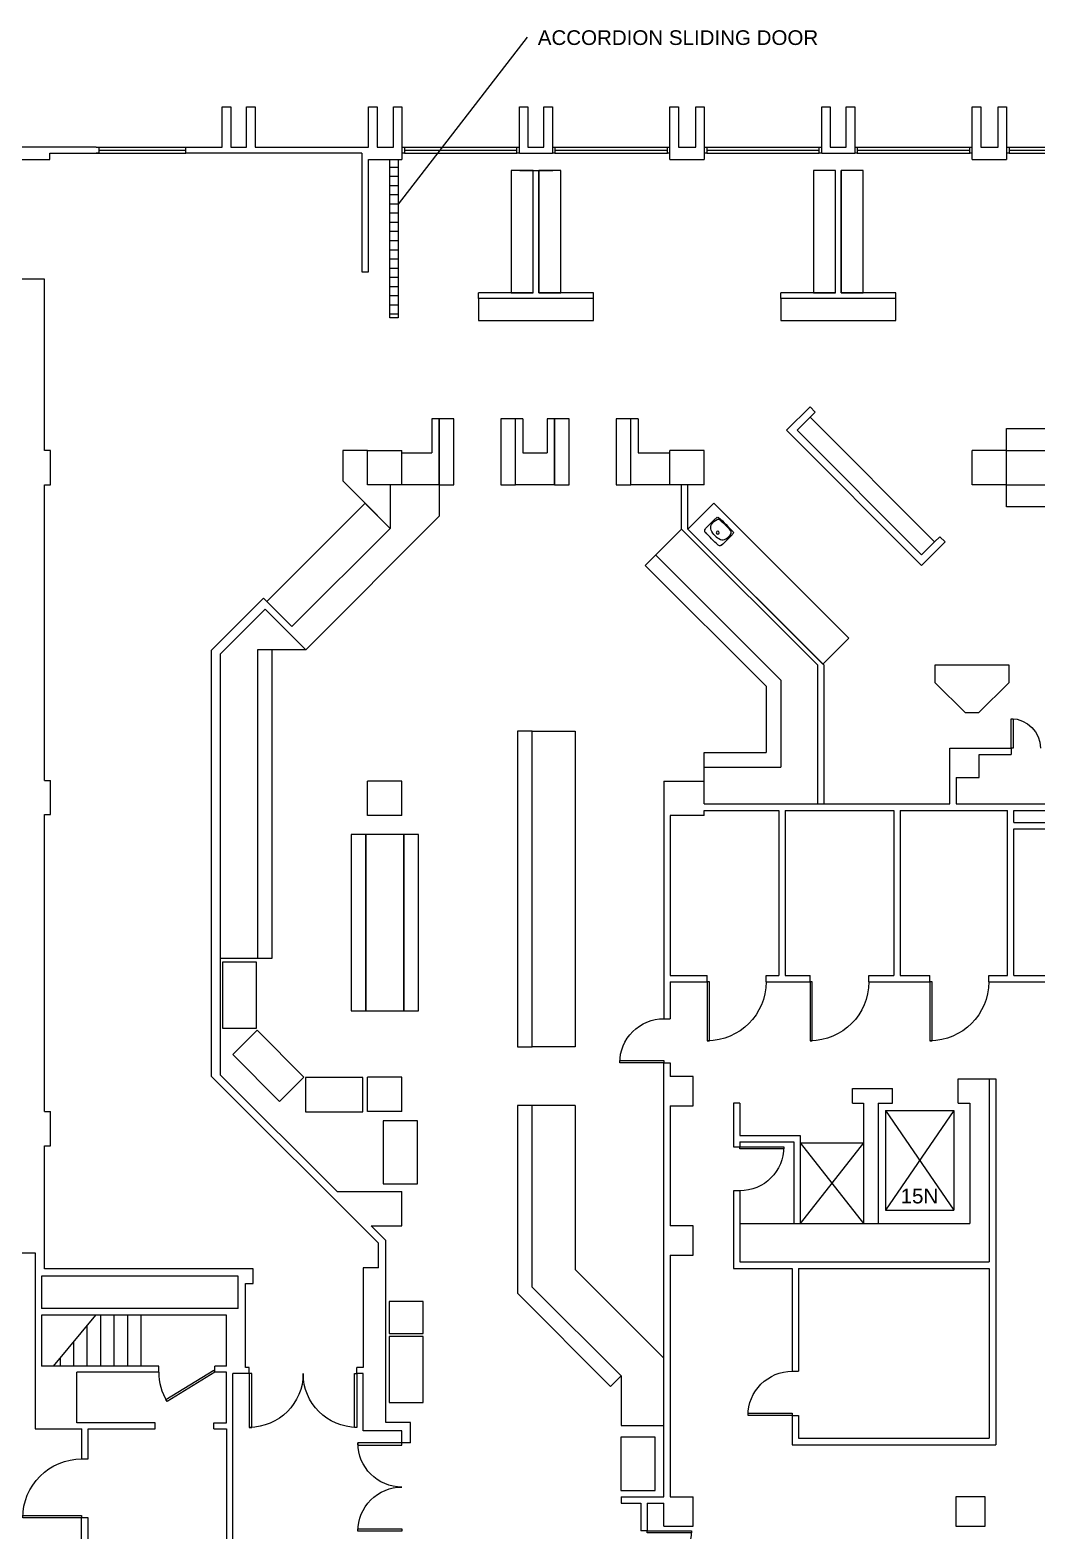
# Model space of a CAD drawing. Header units: inches. Extents: x -59 to 5682, y -269 to 4477.
# Drawn here: x 2431 to 3254, y 2845 to 4071 of the extents above; entities that cross this region are included whole.
import ezdxf

# ---------------------------------------------------------------- set-up
doc = ezdxf.new("R2010")
doc.units = ezdxf.units.IN
doc.header["$LTSCALE"] = 96
doc.header["$MEASUREMENT"] = 0
doc.layers.get('0').update_dxf_attribs({"linetype": 'CONTINUOUS'})
for name, color, linetype in [('A-ANNO-TEXT', 4, 'CONTINUOUS'), ('A-DOOR', 2, 'CONTINUOUS'), ('A-FLOR-CASE', 3, 'CONTINUOUS'), ('A-FLOR-EVTR', 1, 'CONTINUOUS'), ('A-FLOR-PFIX', 2, 'CONTINUOUS'), ('A-FLOR-STRS', 2, 'CONTINUOUS'), ('A-GLAZ', 2, 'CONTINUOUS'), ('A-SHAFT', 1, 'CONTINUOUS'), ('A-WALL-FULL', 6, 'CONTINUOUS')]:
    doc.layers.add(name, color=color, linetype=linetype)
doc.styles.add('Arial', font='arial.ttf')

# ---------------------------------------------------------------- blocks, each defined once
blk = doc.blocks.new('*U68')
for p, q in [((0, 0), (0, 0)), ((-24, 0), (-24, 0))]:
    blk.add_line(p, q)
blk.add_lwpolyline([(0, 0), (0, 24), (-1.75, 24), (-1.75, 0)], close=True)
blk.add_arc((0, 0), 24, 90, 180)
blk = doc.blocks.new('*U69')
for p, q in [((0, 0), (0, 0)), ((-48, 0), (-48, 0))]:
    blk.add_line(p, q)
blk.add_lwpolyline([(0, 0), (0, -48), (-1.75, -48), (-1.75, 0)], close=True)
blk.add_arc((0, 0), 48, 180, 270)
blk = doc.blocks.new('*U70')
for p, q in [((0, 0), (0, 0)), ((-48, 0), (-48, 0))]:
    blk.add_line(p, q)
blk.add_lwpolyline([(0, 0), (0, -48), (-1.75, -48), (-1.75, 0)], close=True)
blk.add_arc((0, 0), 48, 180, 270)
blk = doc.blocks.new('*U72')
for p, q in [((0, 0), (0, 0)), ((-36, 0), (-36, 0))]:
    blk.add_line(p, q)
blk.add_lwpolyline([(0, 0), (0, 36), (-1.75, 36), (-1.75, 0)], close=True)
blk.add_arc((0, 0), 36, 90, 180)
blk = doc.blocks.new('*U30')
for p, q in [((0, 0), (0, 0)), ((36, 0), (36, 0))]:
    blk.add_line(p, q)
blk.add_lwpolyline([(0, 0), (0, -36), (1.75, -36), (1.75, 0)], close=True)
blk.add_arc((0, 0), 36, 270, 0)
blk = doc.blocks.new('*U31')
for p, q in [((0, 0), (0, 0)), ((-36, 0), (-36, 0))]:
    blk.add_line(p, q)
blk.add_lwpolyline([(0, 0), (0, -36), (-1.75, -36), (-1.75, 0)], close=True)
blk.add_arc((0, 0), 36, 180, 270)
blk = doc.blocks.new('*U75')
for p, q in [((0, 0), (0, 0)), ((48, 0), (48, 0))]:
    blk.add_line(p, q)
blk.add_lwpolyline([(0, 0), (0, -48), (1.75, -48), (1.75, 0)], close=True)
blk.add_arc((0, 0), 48, 270, 0)
blk = doc.blocks.new('TRA_Lav2')
for p, q in [((-9.5, -13.7), (-9.5, -4.4)), ((9.5, -13.7), (9.5, -4.4)), ((9.5, -13.7), (9.5, -4.4))]:
    blk.add_line(p, q)
for points in [[(0, -4.7, 0.096281), (-5.4, -5.7, 0.241749), (-8.3, -9.1, 0.139337), (-8.1, -15.2, 0.293749), (-6.4, -16.6, 0.028065), (0, -16.9)], [(0, -4.7, -0.096281), (5.4, -5.7, -0.241749), (8.3, -9.1, -0.139337), (8.1, -15.2, -0.293749), (6.4, -16.6, -0.028065), (0, -16.9)]]:
    blk.add_lwpolyline(points, format="xyb")
blk.add_circle((0, -8), 1.25)
for centre, radius, start, end in [((-3.1, -4.4), 6.41, 162.4135, 180), ((-7.3, -3), 2, 92.7884, 162.4135), ((-0.3, -147.5), 146.6, 87.0029, 92.7884), ((7.3, -3.1), 2, 17.2242, 87.0029), ((3.1, -4.4), 6.41, 0, 17.5865), ((3.1, -4.4), 6.41, 0, 17.2242), ((11.8, -13.7), 21.3, 180, 187.4822), ((-8.3, -16.3), 1, 187.4822, 267.7099), ((0, 191.9), 209.4, 267.7099, 272.2901), ((8.3, -16.3), 1, 272.2901, 352.5178), ((8.3, -16.3), 1, 272.2901, 352.5178), ((-11.8, -13.7), 21.3, 352.5178, 0), ((-11.8, -13.7), 21.3, 352.5178, 0)]:
    blk.add_arc(centre, radius, start, end)

msp = doc.modelspace()

# ---------------------------------------------------------------- hatches: boundary and pattern name
at = {"layer": 'A-DOOR'}
h = msp.add_hatch(dxfattribs=at)
h.set_pattern_fill('ANSI31', color=256, scale=60, angle=135, style=0)
h.set_pattern_definition([(180, (2174.739, -143.6394), (-1e-15, -7.5), [])])
h.paths.add_polyline_path([(2725.4, 3965.1), (2732.2, 3965.1), (2732.2, 3835.7), (2725.4, 3835.7)])

# ---------------------------------------------------------------- linework, layer by layer
at = {"layer": 'A-ANNO-TEXT'}
msp.add_line((2837.5, 4064.9), (2732.2, 3928.6), dxfattribs=at)
at = {"layer": 'A-DOOR'}
for points in [[(2725.4, 3965.1), (2732.2, 3965.1), (2732.2, 3835.7), (2725.4, 3835.7)], [(2582.5, 2975), (2543.3, 2951), (2542.4, 2952.5), (2581.6, 2976.5)]]:
    msp.add_lwpolyline(points, close=True, dxfattribs=at)
msp.add_arc((2582.5, 2975), 46, 180, 211.4468, dxfattribs=at)
at = {"layer": 'A-FLOR-CASE'}
for p, q in [((2842.5, 3856), (2842.5, 3956)), ((2847, 3856), (2847, 3956)), ((3089.5, 3856), (3089.5, 3956)), ((3094, 3856), (3094, 3956)), ((2797.7, 3851.5), (2797.7, 3856)), ((2842.5, 3856), (2797.7, 3856)), ((2891.7, 3851.5), (2797.7, 3851.5)), ((2891.7, 3856), (2847, 3856)), ((2891.7, 3851.5), (2891.7, 3856)), ((3044.7, 3851.5), (3044.7, 3856)), ((3089.5, 3856), (3044.7, 3856)), ((3138.7, 3851.5), (3044.7, 3851.5)), ((3138.7, 3856), (3094, 3856)), ((3138.7, 3851.5), (3138.7, 3856)), ((3049.5, 3743.9), (3068.6, 3763)), ((3068.6, 3763), (3072.9, 3758.8)), ((2759.7, 3753.3), (2759.7, 3725.6)), ((2765.7, 3753.3), (2759.7, 3753.3)), ((2765.7, 3699.3), (2765.7, 3753.3)), ((2827.9, 3699.3), (2827.9, 3753.3)), ((2833.9, 3753.3), (2827.9, 3753.3)), ((2833.9, 3753.3), (2833.9, 3725.6)), ((2853.9, 3753.3), (2853.9, 3725.6)), ((2859.9, 3753.3), (2853.9, 3753.3)), ((2859.9, 3699.3), (2859.9, 3753.3)), ((2922.2, 3699.3), (2922.2, 3753.3)), ((2928.2, 3753.3), (2922.2, 3753.3)), ((2928.2, 3753.3), (2928.2, 3725.6)), ((3068.6, 3754.5), (3072.9, 3758.8)), ((3049.5, 3743.9), (3159.8, 3633.6)), ((2686.8, 3727.3), (2686.8, 3702.7)), ((2707.2, 3727.3), (2686.8, 3727.3)), ((2735.2, 3725.6), (2759.7, 3725.6)), ((2833.9, 3725.6), (2853.9, 3725.6)), ((2928.2, 3725.6), (2954.1, 3725.6)), ((3229.2, 3727.3), (3449.2, 3727.3)), ((2686.8, 3702.7), (2724.3, 3665.2)), ((2765.7, 3699.3), (2735.2, 3699.3)), ((2859.9, 3699.3), (2827.9, 3699.3)), ((2954.2, 3699.3), (2922.2, 3699.3)), ((3229.2, 3699.3), (3449.2, 3699.3)), ((2934, 3633.6), (2963.7, 3663.3)), ((3159.8, 3633.6), (3178.9, 3652.7)), ((3170.4, 3652.7), (3174.7, 3657)), ((3174.7, 3657), (3178.9, 3652.7)), ((2942.4, 3642.1), (3044.7, 3539.9)), ((2934, 3633.6), (3032.7, 3534.9)), ((2656.6, 3564.6), (2617.1, 3564.6)), ((2617.1, 3564.6), (2617.1, 3313)), ((3032.7, 3534.9), (3032.7, 3480.8)), ((3044.7, 3539.9), (3044.7, 3468.8)), ((2841.7, 3240.6), (2841.7, 3498.2)), ((2841.7, 3498.2), (2876.7, 3498.2)), ((2876.7, 3498.2), (2876.7, 3240.6)), ((2982.2, 3438.8), (2982.2, 3480.8)), ((2982.2, 3480.8), (3032.7, 3480.8)), ((2982.2, 3468.8), (3044.7, 3468.8)), ((2587.1, 3313), (2617.1, 3313)), ((2876.7, 3240.6), (2841.7, 3240.6)), ((2876.7, 3192.6), (2841.7, 3192.6)), ((2841.7, 3044.3), (2841.7, 3192.6)), ((2876.7, 3192.6), (2876.7, 3058.8)), ((2949.2, 2986.3), (2876.7, 3058.8)), ((2914.2, 2971.8), (2841.7, 3044.3)), ((2914.2, 2971.8), (2914.2, 2931.4)), ((2914.2, 2931.4), (2949.2, 2931.4))]:
    msp.add_line(p, q, dxfattribs=at)
for points in [[(2824.5, 3856), (2842.5, 3856), (2842.5, 3956), (2824.5, 3956)], [(2847, 3856), (2865, 3856), (2865, 3956), (2847, 3956)], [(3071.5, 3856), (3089.5, 3856), (3089.5, 3956), (3071.5, 3956)], [(3094, 3856), (3112, 3856), (3112, 3956), (3094, 3956)], [(2797.7, 3833.5), (2891.7, 3833.5), (2891.7, 3851.5), (2797.7, 3851.5)], [(3044.7, 3833.5), (3138.7, 3833.5), (3138.7, 3851.5), (3044.7, 3851.5)], [(2765.7, 3699.3), (2777.7, 3699.3), (2777.7, 3753.3), (2765.7, 3753.3)], [(2815.9, 3699.3), (2827.9, 3699.3), (2827.9, 3753.3), (2815.9, 3753.3)], [(2859.9, 3699.3), (2871.9, 3699.3), (2871.9, 3753.3), (2859.9, 3753.3)], [(2910.2, 3699.3), (2922.2, 3699.3), (2922.2, 3753.3), (2910.2, 3753.3)], [(3058, 3743.9), (3159.8, 3642.1), (3170.4, 3652.7), (3068.6, 3754.5)], [(3229.2, 3745.3), (3449.2, 3745.3), (3449.2, 3681.3), (3229.2, 3681.3)], [(2645.4, 3583.6), (2725.7, 3663.8), (2705.2, 3684.3), (2624.9, 3604.1)], [(2968.9, 3663.3), (3079.2, 3553), (3100.4, 3574.2), (2990.1, 3684.5)], [(2617.1, 3313), (2629.1, 3313), (2629.1, 3564.6), (2617.1, 3564.6)], [(3195.7, 3513.1), (3170.9, 3537.8), (3170.9, 3552.3), (3230.9, 3552.3), (3230.9, 3537.8), (3206.2, 3513.1)], [(2829.7, 3240.6), (2841.7, 3240.6), (2841.7, 3498.2), (2829.7, 3498.2)], [(2693.7, 3269.8), (2705.7, 3269.8), (2705.7, 3413.8), (2693.7, 3413.8)], [(2705.7, 3269.8), (2736.7, 3269.8), (2736.7, 3413.8), (2705.7, 3413.8)], [(2736.7, 3269.8), (2748.7, 3269.8), (2748.7, 3413.8), (2736.7, 3413.8)], [(2588.5, 3309.7), (2588.5, 3255.7), (2616.5, 3255.7), (2616.5, 3309.7)], [(2597.2, 3234.2), (2635.3, 3195.9), (2655.2, 3215.7), (2617, 3254)], [(2656.4, 3187.4), (2703.4, 3187.4), (2703.4, 3215.4), (2656.4, 3215.4)], [(2905.7, 2963.3), (2914.2, 2971.8), (2841.7, 3044.3), (2841.7, 3192.6), (2829.7, 3192.6), (2829.7, 3039.3)], [(2719.8, 3180.2), (2719.8, 3128.7), (2747.8, 3128.7), (2747.8, 3180.2)], [(2724.7, 3006.5), (2752.7, 3006.5), (2752.7, 3032.5), (2724.7, 3032.5)], [(2724.7, 3004), (2724.7, 2950), (2752.7, 2950), (2752.7, 3004)], [(2914.1, 2878.2), (2942.1, 2878.2), (2942.1, 2921.9), (2914.1, 2921.9)]]:
    msp.add_lwpolyline(points, close=True, dxfattribs=at)
at = {"layer": 'A-FLOR-EVTR'}
for p, q in [((3130.2, 3188.5), (3130.2, 3107.3)), ((3130.2, 3188.5), (3186.2, 3188.5)), ((3130.2, 3188.5), (3186.2, 3107.3)), ((3186.2, 3188.5), (3130.2, 3107.3)), ((3186.2, 3188.5), (3186.2, 3107.3)), ((3130.2, 3107.3), (3186.2, 3107.3))]:
    msp.add_line(p, q, dxfattribs=at)
at = {"layer": 'A-FLOR-STRS'}
for p, q in [((2450.6, 2979.7), (2485.2, 3021.5)), ((2488.9, 3021.5), (2488.9, 2979.7)), ((2499.9, 3021.5), (2499.9, 2979.7)), ((2510.9, 3021.5), (2510.9, 2979.7)), ((2521.9, 3021.5), (2521.9, 2979.7)), ((2477.9, 3012.7), (2477.9, 2979.7)), ((2466.9, 2999.4), (2466.9, 2979.7)), ((2455.9, 2986), (2455.9, 2979.7))]:
    msp.add_line(p, q, dxfattribs=at)
at = {"layer": 'A-GLAZ'}
for p, q in [((2487.5, 3975.1), (2558.7, 3975.1)), ((2487.5, 3972.6), (2558.7, 3972.6)), ((2737.2, 3975.1), (2829.2, 3975.1)), ((2737.2, 3972.6), (2829.2, 3972.6)), ((2860.2, 3975.1), (2952.2, 3975.1)), ((2860.2, 3972.6), (2952.2, 3972.6)), ((2984.2, 3975.1), (3076.2, 3975.1)), ((2984.2, 3972.6), (3076.2, 3972.6)), ((3107.2, 3975.1), (3199.2, 3975.1)), ((3107.2, 3972.6), (3199.2, 3972.6)), ((3231.2, 3975.1), (3323.8, 3975.1)), ((3231.2, 3975.1), (3323.8, 3975.1)), ((3231.2, 3972.6), (3323.8, 3972.6)), ((2487.5, 3970.1), (2558.7, 3970.1)), ((2737.2, 3970.1), (2829.2, 3970.1)), ((2860.2, 3970.1), (2952.2, 3970.1)), ((2984.2, 3970.1), (3076.2, 3970.1)), ((3107.2, 3970.1), (3199.2, 3970.1)), ((3231.2, 3970.1), (3323.8, 3970.1))]:
    msp.add_line(p, q, dxfattribs=at)
at = {"layer": 'A-SHAFT'}
for p, q in [((3060.6, 3162.2), (3112.2, 3162.2)), ((3060.6, 3162.2), (3112.2, 3096.3)), ((3112.2, 3162.2), (3060.6, 3096.3))]:
    msp.add_line(p, q, dxfattribs=at)
at = {"layer": 'A-WALL-FULL'}
for p, q in [((2485.5, 3975.1), (2315.2, 3975.1)), ((2558.7, 3975.1), (2588.3, 3975.1)), ((2615.3, 3975.1), (2708, 3975.1)), ((2702.5, 3970.1), (2560.7, 3970.1)), ((2702.5, 3970.1), (2702.5, 3873.3)), ((2708, 3965.1), (2735.2, 3965.1)), ((2708, 3873.3), (2708, 3965.1)), ((2831.2, 3970.1), (2858.2, 3970.1)), ((2954.2, 3965.1), (2982.2, 3965.1)), ((3078.2, 3970.1), (3105.2, 3970.1)), ((3201.2, 3965.1), (3229.2, 3965.1)), ((2831.5, 3956.1), (2858.5, 3956.1)), ((2702.5, 3873.3), (2708, 3873.3)), ((2443.2, 3867.3), (2315.2, 3867.3)), ((2443.2, 3727.3), (2443.2, 3867.3)), ((2448.2, 3727.3), (2443.2, 3727.3)), ((2448.2, 3699.3), (2448.2, 3727.3)), ((2707.2, 3699.3), (2707.2, 3727.3)), ((2707.2, 3727.3), (2735.2, 3727.3)), ((2735.2, 3699.3), (2735.2, 3727.3)), ((2954.2, 3699.3), (2954.2, 3727.3)), ((2982.2, 3727.3), (2954.2, 3727.3)), ((2982.2, 3699.3), (2982.2, 3727.3)), ((3201.2, 3699.3), (3201.2, 3727.3)), ((3229.2, 3727.3), (3201.2, 3727.3)), ((3229.2, 3699.3), (3229.2, 3727.3)), ((2443.2, 3458.1), (2443.2, 3699.3)), ((2443.2, 3699.3), (2448.2, 3699.3)), ((2735.2, 3699.3), (2707.2, 3699.3)), ((2725.7, 3699.3), (2725.7, 3663.8)), ((2765.7, 3699.3), (2765.7, 3673.8)), ((2982.2, 3699.3), (2954.2, 3699.3)), ((2963.7, 3663.3), (2963.7, 3699.3)), ((2968.9, 3663.3), (2968.9, 3699.3)), ((3229.2, 3699.3), (3201.2, 3699.3)), ((2656.6, 3564.6), (2765.7, 3673.8)), ((2645.4, 3583.6), (2725.7, 3663.8)), ((2963.7, 3663.3), (3074.7, 3552.3)), ((2968.9, 3663.3), (3079.9, 3552.3)), ((2579.7, 3564.5), (2622.1, 3606.9)), ((2622.1, 3606.9), (2645.4, 3583.6)), ((2587.1, 3561.4), (2623.4, 3597.8)), ((2623.4, 3597.8), (2656.6, 3564.6)), ((2579.7, 3216.3), (2579.7, 3564.5)), ((2587.1, 3217.4), (2587.1, 3561.4)), ((3074.7, 3552.3), (3074.7, 3438.8)), ((3079.9, 3552.3), (3079.9, 3438.8)), ((3182.8, 3438.8), (3182.8, 3484.4)), ((3182.8, 3484.4), (3232.9, 3484.4)), ((3232.9, 3484.4), (3232.9, 3479.1)), ((3206.8, 3479.1), (3232.9, 3479.1)), ((3206.8, 3460.4), (3206.8, 3479.1)), ((2443.2, 3458.1), (2448.2, 3458.1)), ((2448.2, 3430.1), (2448.2, 3458.1)), ((2735.2, 3457.3), (2707.2, 3457.3)), ((2707.2, 3429.3), (2707.2, 3457.3)), ((2735.2, 3429.3), (2735.2, 3457.3)), ((2949.2, 3457.3), (2949.2, 3263.5)), ((2949.2, 3457.3), (2982.2, 3457.3)), ((2982.2, 3438.8), (2982.2, 3457.3)), ((3188, 3460.4), (3188, 3438.8)), ((3188, 3460.4), (3206.8, 3460.4)), ((2982.2, 3438.8), (3182.8, 3438.8)), ((2982.2, 3429.3), (2982.2, 3433.5)), ((2982.2, 3433.5), (3043, 3433.5)), ((3043, 3433.5), (3043, 3298.8)), ((3048.2, 3433.5), (3048.2, 3298.8)), ((3048.2, 3433.5), (3137, 3433.5)), ((3137, 3433.5), (3137, 3298.8)), ((3142.2, 3433.5), (3142.2, 3298.8)), ((3142.2, 3433.5), (3230, 3433.5)), ((3188, 3438.8), (3286, 3438.8)), ((3230, 3298.8), (3230, 3433.5)), ((3235.2, 3423.8), (3235.2, 3433.5)), ((3235.2, 3433.5), (3291.2, 3433.5)), ((2443.2, 3187.8), (2443.2, 3430.1)), ((2443.2, 3430.1), (2448.2, 3430.1)), ((2735.2, 3429.3), (2707.2, 3429.3)), ((2982.2, 3429.3), (2954.4, 3429.3)), ((2954.4, 3429.3), (2954.4, 3298.8)), ((3235.2, 3423.8), (3331, 3423.8)), ((3235.2, 3418.5), (3331, 3418.5)), ((3235.2, 3298.8), (3235.2, 3418.5)), ((2954.4, 3298.8), (2984.7, 3298.8)), ((2984.7, 3293.5), (2984.7, 3298.8)), ((3032.7, 3298.8), (3043, 3298.8)), ((3032.7, 3293.5), (3032.7, 3298.8)), ((3048.2, 3298.8), (3068.6, 3298.8)), ((3068.6, 3293.5), (3068.6, 3298.8)), ((3116.6, 3298.8), (3137, 3298.8)), ((3116.6, 3293.5), (3116.6, 3298.8)), ((3142.2, 3298.8), (3166.6, 3298.8)), ((3166.6, 3293.5), (3166.6, 3298.8)), ((3214.6, 3298.8), (3230, 3298.8)), ((3214.6, 3293.5), (3214.6, 3298.8)), ((3235.2, 3298.8), (3264.6, 3298.8)), ((2954.4, 3293.5), (2984.7, 3293.5)), ((2954.4, 3293.5), (2954.4, 3263.5)), ((3032.7, 3293.5), (3068.6, 3293.5)), ((3116.6, 3293.5), (3166.6, 3293.5)), ((3214.6, 3293.5), (3264.6, 3293.5)), ((2949.2, 3263.5), (2954.4, 3263.5)), ((2949.2, 3227.5), (2954.4, 3227.5)), ((2949.2, 2873.2), (2949.2, 3227.5)), ((2954.4, 3227.5), (2954.4, 3216.4)), ((2579.7, 3216.3), (2716, 3080.1)), ((2587.1, 3217.4), (2682.2, 3122.3)), ((2735.2, 3215.8), (2707.2, 3215.8)), ((2707.2, 3187.8), (2707.2, 3215.8)), ((2735.2, 3187.8), (2735.2, 3215.8)), ((2973.2, 3216.4), (2954.4, 3216.4)), ((2973.2, 3192.4), (2973.2, 3216.4)), ((3189.7, 3214.5), (3220.3, 3214.5)), ((3189.7, 3194.5), (3189.7, 3214.5)), ((3215.1, 3214.5), (3215.1, 3064.9)), ((3220.3, 3214.5), (3220.3, 2915.6)), ((3103.4, 3206.5), (3136, 3206.5)), ((3103.4, 3194.5), (3103.4, 3206.5)), ((3136, 3194.5), (3136, 3206.5)), ((2443.2, 3187.8), (2448.2, 3187.8)), ((2448.2, 3159.8), (2448.2, 3187.8)), ((2735.2, 3187.8), (2707.2, 3187.8)), ((2954.4, 3192.4), (2954.4, 3094.4)), ((2954.4, 3192.4), (2973.2, 3192.4)), ((3006, 3194.5), (3006, 3158.9)), ((3011.2, 3194.5), (3006, 3194.5)), ((3011.2, 3194.5), (3011.2, 3168.2)), ((3103.4, 3194.5), (3112.2, 3194.5)), ((3112.2, 3194.5), (3112.2, 3096.3)), ((3124.2, 3194.5), (3124.2, 3096.3)), ((3124.2, 3194.5), (3136, 3194.5)), ((3189.7, 3194.5), (3199.2, 3194.5)), ((3199.2, 3194.5), (3199.2, 3096.3)), ((3011.2, 3168.2), (3060.6, 3168.2)), ((3011.2, 3162.9), (3055.3, 3162.9)), ((3011.2, 3162.9), (3011.2, 3158.9)), ((3055.3, 3162.9), (3055.3, 3096.3)), ((3060.6, 3168.2), (3060.6, 3096.3)), ((2443.2, 3159.8), (2448.2, 3159.8)), ((3006, 3158.9), (3011.2, 3158.9)), ((2682.2, 3122.3), (2735.2, 3122.3)), ((2735.2, 3094.3), (2735.2, 3122.3)), ((3006, 3122.9), (3006, 3059.6)), ((3011.2, 3122.9), (3006, 3122.9)), ((3011.2, 3122.9), (3011.2, 3064.9)), ((2710.2, 3094.3), (2735.2, 3094.3)), ((2710.2, 3094.3), (2722.1, 3082.5)), ((2973.2, 3094.4), (2954.4, 3094.4)), ((2973.2, 3070.4), (2973.2, 3094.4)), ((3011.2, 3096.3), (3199.2, 3096.3)), ((2716, 3060.1), (2716, 3080.1)), ((2722.1, 2933.9), (2722.1, 3082.5)), ((2364.8, 3072.3), (2434.4, 3072.3)), ((2434.4, 3072.3), (2435.5, 3072.3)), ((2435.5, 3072.3), (2435.5, 2928.5)), ((2954.4, 3070.4), (2954.4, 2873.2)), ((2954.4, 3070.4), (2973.2, 3070.4)), ((3011.2, 3064.9), (3215.1, 3064.9)), ((2601.5, 3053.3), (2440.8, 3053.3)), ((2440.8, 3053.3), (2440.8, 3026.8)), ((2601.5, 3026.8), (2601.5, 3053.3)), ((2716, 3060.1), (2703.5, 3060.1)), ((2703.5, 3060.1), (2703.5, 2978.8)), ((3006, 3059.6), (3054, 3059.6)), ((3054, 3059.6), (3054, 2975.6)), ((3059.2, 3059.6), (3059.2, 2975.6)), ((3059.2, 3059.6), (3215.1, 3059.6)), ((3215.1, 3059.6), (3215.1, 2920.9)), ((2607.5, 2978.8), (2607.5, 3047.3)), ((2601.5, 3026.8), (2440.8, 3026.8)), ((2591.8, 3021.5), (2440.8, 3021.5)), ((2440.8, 3021.5), (2440.8, 2979.7)), ((2536.5, 2979.7), (2440.8, 2979.7)), ((2536.5, 2975), (2536.5, 2979.7)), ((2591.8, 2979.7), (2582.5, 2979.7)), ((2582.5, 2975), (2582.5, 2979.7)), ((2610.5, 2978.8), (2607.5, 2978.8)), ((2610.5, 2973.8), (2610.5, 2978.8)), ((2703.5, 2978.8), (2698.5, 2978.8)), ((2698.5, 2973.8), (2698.5, 2978.8)), ((2536.5, 2975), (2469.5, 2975)), ((2469.5, 2933.5), (2469.5, 2975)), ((2591.8, 2975), (2582.5, 2975)), ((2591.8, 2933.5), (2591.8, 2975)), ((2597, 2789.3), (2597, 2973.8)), ((2610.5, 2973.8), (2597, 2973.8)), ((2703.5, 2973.8), (2698.5, 2973.8)), ((2703.5, 2927.1), (2703.5, 2973.8)), ((3054, 2975.6), (3059.2, 2975.6)), ((2533.5, 2933.5), (2469.5, 2933.5)), ((2533.5, 2928.5), (2533.5, 2933.5)), ((2581.5, 2933.5), (2591.8, 2933.5)), ((2581.5, 2928.5), (2581.5, 2933.5)), ((2742.3, 2933.9), (2722.1, 2933.9)), ((2742.3, 2917.1), (2742.3, 2933.9)), ((3054, 2939.6), (3059.2, 2939.6)), ((3054, 2939.6), (3054, 2915.6)), ((3059.2, 2939.6), (3059.2, 2920.9)), ((2435.5, 2928.5), (2473.8, 2928.5)), ((2473.8, 2904.1), (2473.8, 2928.5)), ((2479, 2904.1), (2479, 2928.5)), ((2479, 2928.5), (2533.5, 2928.5)), ((2581.5, 2928.5), (2591.8, 2928.5)), ((2591.8, 2928.5), (2591.8, 2833)), ((2735.2, 2927.1), (2703.5, 2927.1)), ((2735.2, 2917.1), (2735.2, 2927.1)), ((2742.3, 2917.1), (2735.2, 2917.1)), ((3059.2, 2920.9), (3215.1, 2920.9)), ((3054, 2915.6), (3220.3, 2915.6)), ((2473.8, 2904.1), (2479, 2904.1)), ((2914.2, 2873.2), (2949.2, 2873.2)), ((2914.2, 2873.2), (2914.2, 2867.9)), ((2914.2, 2867.9), (2930.4, 2867.9)), ((2930.4, 2867.9), (2930.4, 2845.4)), ((2935.7, 2867.9), (2935.7, 2845.4)), ((2935.7, 2867.9), (2949.2, 2867.9)), ((2949.2, 2849.2), (2949.2, 2867.9)), ((2954.4, 2873.2), (2973.2, 2873.2)), ((2973.2, 2849.2), (2973.2, 2873.2)), ((3211.6, 2873.2), (3187.6, 2873.2)), ((3187.6, 2873.2), (3187.6, 2849.2)), ((3211.6, 2849.2), (3211.6, 2873.2)), ((2473.5, 2833), (2473.5, 2856.1)), ((2478.8, 2856.1), (2473.5, 2856.1)), ((2478.8, 2833), (2478.8, 2856.1)), ((2935.7, 2845.4), (2930.4, 2845.4)), ((2949.2, 2849.2), (2973.2, 2849.2)), ((3187.6, 2849.2), (3211.6, 2849.2))]:
    msp.add_line(p, q, dxfattribs=at)
for points in [[(2588.3, 3975.1), (2588.3, 4008.1), (2595.3, 4008.1), (2595.3, 3975.1), (2608.3, 3975.1), (2608.3, 4008.1), (2615.3, 4008.1), (2615.3, 3975.1)], [(2708, 3975.1), (2708, 4008.1), (2715, 4008.1), (2715, 3975.1), (2728.2, 3975.1), (2728.2, 4008.1), (2735.2, 4008.1), (2735.2, 3965.1)], [(2831.2, 3970.1), (2831.2, 4008.1), (2838.2, 4008.1), (2838.2, 3975.1), (2851.2, 3975.1), (2851.2, 4008.1), (2858.2, 4008.1), (2858.2, 3970.1)], [(2954.2, 3965.1), (2954.2, 4008.1), (2961.2, 4008.1), (2961.2, 3975.1), (2975.2, 3975.1), (2975.2, 4008.1), (2982.2, 4008.1), (2982.2, 3965.1)], [(3078.2, 3970.1), (3078.2, 4008.1), (3085.2, 4008.1), (3085.2, 3975.1), (3098.2, 3975.1), (3098.2, 4008.1), (3105.2, 4008.1), (3105.2, 3970.1)], [(3201.2, 3965.1), (3201.2, 4008.1), (3208.2, 4008.1), (3208.2, 3975.1), (3222.2, 3975.1), (3222.2, 4008.1), (3229.2, 4008.1), (3229.2, 3965.1)], [(2485.5, 3975.1), (2487.5, 3975.1), (2487.5, 3970.1), (2485.5, 3970.1)], [(2560.7, 3970.1), (2558.7, 3970.1), (2558.7, 3975.1), (2560.7, 3975.1)], [(2735.2, 3975.1), (2737.2, 3975.1), (2737.2, 3970.1), (2735.2, 3970.1)], [(2831.2, 3970.1), (2829.2, 3970.1), (2829.2, 3975.1), (2831.2, 3975.1)], [(2858.2, 3975.1), (2860.2, 3975.1), (2860.2, 3970.1), (2858.2, 3970.1)], [(2954.2, 3970.1), (2952.2, 3970.1), (2952.2, 3975.1), (2954.2, 3975.1)], [(2982.2, 3975.1), (2984.2, 3975.1), (2984.2, 3970.1), (2982.2, 3970.1)], [(3078.2, 3970.1), (3076.2, 3970.1), (3076.2, 3975.1), (3078.2, 3975.1)], [(3105.2, 3975.1), (3107.2, 3975.1), (3107.2, 3970.1), (3105.2, 3970.1)], [(3201.2, 3970.1), (3199.2, 3970.1), (3199.2, 3975.1), (3201.2, 3975.1)], [(3229.2, 3975.1), (3231.2, 3975.1), (3231.2, 3970.1), (3229.2, 3970.1)], [(2315.2, 3963.3), (2315.2, 3964.3), (2373, 3964.3), (2373, 3970.3), (2422, 3970.3), (2422, 3965.1), (2447.5, 3965.1), (2447.5, 3970.1), (2487.5, 3970.1)], [(2607.5, 3047.3), (2613.7, 3047.3), (2613.7, 3059.3), (2443.2, 3059.3), (2443.2, 3159.8)], [(2591.8, 2979.7), (2591.8, 3021.5)]]:
    msp.add_lwpolyline(points, dxfattribs=at)

# ---------------------------------------------------------------- block references
at = {"layer": 'A-DOOR', "xscale": -1}
for name, p in [('*U68', (3232.9, 3484.4)), ('*U69', (2984.7, 3293.5)), ('*U69', (3068.6, 3293.5)), ('*U70', (3166.6, 3293.5))]:
    msp.add_blockref(name, p, dxfattribs=at)
at = {"layer": 'A-DOOR', "xscale": -1, "rotation": 270}
for name, p in [('*U30', (2949.2, 3227.5)), ('*U72', (3011.2, 3158.9)), ('*U30', (3054, 2939.6)), ('*U31', (2735.2, 2917.1)), ('*U75', (2473.5, 2856.1)), ('*U30', (2735.2, 2845.1)), ('*U72', (2935.7, 2845.4))]:
    msp.add_blockref(name, p, dxfattribs=at)
at = {"layer": 'A-DOOR', "xscale": -1.222222222222211, "yscale": 1.222222222222211, "zscale": 1.222222222222211}
for name, p in [('*U31', (2610.5, 2973.8)), ('*U30', (2698.5, 2973.8))]:
    msp.add_blockref(name, p, dxfattribs=at)
at = {"layer": 'A-FLOR-PFIX', "xscale": -1, "rotation": 134.9999999999908}
msp.add_blockref('TRA_Lav2', (2987.6, 3654.6), dxfattribs=at)

# ---------------------------------------------------------------- texts
at = {"layer": 'A-ANNO-TEXT', "char_height": 12, "style": 'Arial'}
for s, insert, width, attachment_point in [('ACCORDION SLIDING DOOR', (2846.2, 4070.5), 337.889, 1), ('15N', (3158, 3118.6), 38.515, 5)]:
    msp.add_mtext(s, dxfattribs=dict(at, insert=insert, width=width, attachment_point=attachment_point))

doc.saveas('drawing.dxf')
